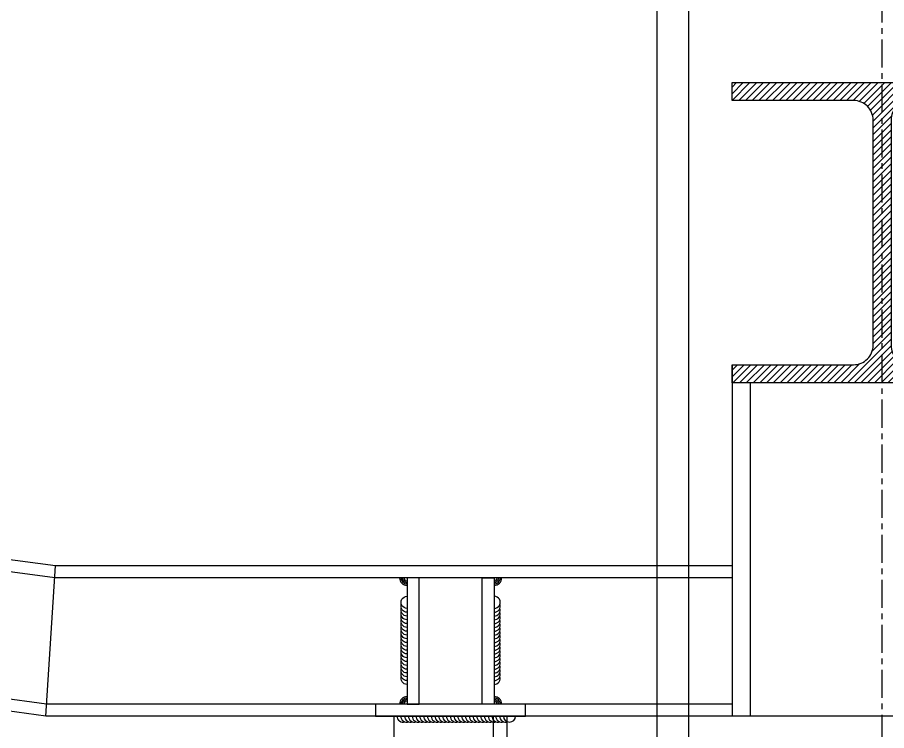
# Model space of a CAD drawing. Extents: x -3378 to 102197, y -3799 to 48702.
# Drawn here: x 58775 to 59354, y 17351 to 17826 of the extents above; entities that cross this region are included whole.
import ezdxf

# ---------------------------------------------------------------- set-up
doc = ezdxf.new("R2010")
doc.units = 0
doc.linetypes.add('CENTER', pattern=[2, 1.25, -0.25, 0.25, -0.25])
for name, color, linetype in [('24WELD', 55, 'Continuous'), ('GM_SECT_15', 15, 'Continuous'), ('中心線 CENTER', 6, 'CENTER'), ('結構體 STRUCTURAL', 154, 'Continuous'), ('視覺模型鋁擠型暫替', 4, 'Continuous'), ('鐵件 STEEL', 20, 'Continuous')]:
    doc.layers.add(name, color=color, linetype=linetype)

# ---------------------------------------------------------------- blocks, each defined once
blk = doc.blocks.new('H-200x200x12x12')
at = {"layer": '視覺模型鋁擠型暫替', "linetype": 'Continuous'}
h = blk.add_hatch(dxfattribs=at)
h.set_pattern_fill('ANSI31', color=1, angle=180)
h.set_pattern_definition([(225, (-52512.6892, -102910.0726), (2.24506403, -2.24506403), [])])
edge = h.paths.add_edge_path()
edge.add_line((100, -100), (100, -88))
edge.add_line((100, -88), (19, -88))
edge.add_arc((19, -75), 13, 180, 270, ccw=False)
edge.add_line((6, -75), (6, 75))
edge.add_arc((19, 75), 13, 90, 180, ccw=False)
edge.add_line((19, 88), (100, 88))
edge.add_line((100, 88), (100, 100))
edge.add_line((100, 100), (-100, 100))
edge.add_line((-100, 100), (-100, 88))
edge.add_line((-100, 88), (-19, 88))
edge.add_arc((-19, 75), 13, 0, 90, ccw=False)
edge.add_line((-6, 75), (-6, -75))
edge.add_arc((-19, -75), 13, -90, 0, ccw=False)
edge.add_line((-19, -88), (-100, -88))
edge.add_line((-100, -88), (-100, -100))
edge.add_line((-100, -100), (100, -100))
h.paths.add_polyline_path([(-3.14, 0.2), (3.14, 0.2)], flags=16)
h.paths.add_polyline_path([(-51.68, -97.14), (-51.68, -90.86)], flags=16)
h.paths.add_polyline_path([(-74.3, 90.86), (-74.3, 97.14)], flags=16)
h.paths.add_polyline_path([(-38.95, 87.44), (-38.95, 100.19)])
blk.add_lwpolyline([(100, -100), (-100, -100), (-100, -88), (-19, -88, 0.414214), (-6, -75), (-6, 75, 0.414214), (-19, 88), (-100, 88), (-100, 100), (100, 100), (100, 88), (19, 88, 0.414214), (6, 75), (6, -75, 0.414214), (19, -88), (100, -88)], format="xyb", close=True, dxfattribs=at)
blk = doc.blocks.new('*U583')
for centre, end in [((-73.96, 2.4), 286.3529), ((-71.46, 2.32), 286.3529), ((-68.96, 2.24), 286.3529), ((-66.47, 2.15), 286.3529), ((-63.97, 2.07), 286.3529), ((-61.47, 1.99), 286.3529), ((-58.97, 1.91), 286.3529), ((-56.47, 1.83), 286.3529), ((-53.97, 1.75), 286.3529), ((-51.47, 1.67), 286.3529), ((-48.97, 1.59), 286.3529), ((-46.48, 1.51), 286.3529), ((-43.98, 1.43), 286.3529), ((-41.48, 1.34), 286.3529), ((-38.98, 1.26), 286.3529), ((-36.48, 1.18), 286.3529), ((-33.98, 1.1), 286.3529), ((-31.48, 1.02), 286.3529), ((-28.98, 0.94), 286.3529), ((-26.49, 0.86), 286.3529), ((-23.99, 0.78), 286.3529), ((-21.49, 0.7), 286.3529), ((-18.99, 0.62), 286.3529), ((-16.49, 0.53), 286.3529), ((-13.99, 0.45), 286.3529), ((-11.49, 0.37), 286.3529), ((-9, 0.29), 286.3529), ((-6.5, 0.21), 286.3529), ((-4, 0.13), 358.1431)]:
    blk.add_arc(centre, 4, 178.1431, end)
blk = doc.blocks.new('*U604')
for centre, end in [((-0.21, -6.5), 16.3529), ((-0.13, -4), 88.1431), ((-0.37, -11.49), 16.3529), ((-0.29, -9), 16.3529), ((-0.53, -16.49), 16.3529), ((-0.45, -13.99), 16.3529), ((-0.78, -23.99), 16.3529), ((-0.7, -21.49), 16.3529), ((-0.62, -18.99), 16.3529), ((-0.94, -28.98), 16.3529), ((-0.86, -26.49), 16.3529), ((-1.1, -33.98), 16.3529), ((-1.02, -31.48), 16.3529), ((-1.26, -38.98), 16.3529), ((-1.18, -36.48), 16.3529), ((-1.51, -46.48), 16.3529), ((-1.43, -43.98), 16.3529), ((-1.34, -41.48), 16.3529), ((-1.67, -51.47), 16.3529), ((-1.59, -48.97), 16.3529), ((-1.75, -53.97), 16.3529)]:
    blk.add_arc(centre, 4, 268.1431, end)
blk = doc.blocks.new('*U605')
for centre, end in [((-0.21, -6.5), 16.3529), ((-0.13, -4), 88.1431), ((-0.37, -11.49), 16.3529), ((-0.29, -9), 16.3529), ((-0.53, -16.49), 16.3529), ((-0.45, -13.99), 16.3529), ((-0.78, -23.99), 16.3529), ((-0.7, -21.49), 16.3529), ((-0.62, -18.99), 16.3529), ((-0.94, -28.98), 16.3529), ((-0.86, -26.49), 16.3529), ((-1.1, -33.98), 16.3529), ((-1.02, -31.48), 16.3529), ((-1.26, -38.98), 16.3529), ((-1.18, -36.48), 16.3529), ((-1.51, -46.48), 16.3529), ((-1.43, -43.98), 16.3529), ((-1.34, -41.48), 16.3529), ((-1.67, -51.47), 16.3529), ((-1.59, -48.97), 16.3529), ((-1.75, -53.97), 16.3529)]:
    blk.add_arc(centre, 4, 268.1431, end)

msp = doc.modelspace()

# ---------------------------------------------------------------- linework, layer by layer
for centre, radius, start, end in [((59034.61, 17453.003), 5, 179.948953, 270), ((59034.61, 17453.003), 4, 179.936191, 270), ((59034.61, 17453.003), 3, 179.914922, 270), ((59034.61, 17453.003), 2, 179.872383, 270), ((59092.61, 17453.003), 2, 270, 0.127617), ((59092.61, 17453.003), 3, 270, 0.085078), ((59092.61, 17453.003), 4, 270, 0.063809), ((59092.61, 17453.003), 5, 270, 0.051047), ((59034.61, 17369.007), 5, 90, 180.051047), ((59034.61, 17369.007), 4, 90, 180.063809), ((59034.61, 17369.007), 3, 90, 180.085078), ((59034.61, 17369.007), 2, 90, 180.127617), ((59092.61, 17369.007), 5, 359.948953, 90), ((59092.61, 17369.007), 4, 359.936191, 90), ((59092.61, 17369.007), 3, 359.914922, 90), ((59092.61, 17369.007), 2, 359.872383, 90)]:
    msp.add_arc(centre, radius, start, end)
at = {"layer": 'GM_SECT_15'}
for points in [[(59034.61, 17453.007), (59034.61, 17369.003), (59042.61, 17369.003), (59042.61, 17453.007)], [(59092.61, 17453.007), (59092.61, 17369.003), (59084.61, 17369.003), (59084.61, 17453.007)], [(59013.61, 17361.003), (59113.61, 17361.003), (59113.61, 17369.003), (59013.61, 17369.003)]]:
    msp.add_lwpolyline(points, close=True, dxfattribs=at)
at = {"layer": '中心線 CENTER', "ltscale": 15}
msp.add_line((59351.111, 4443.085, 0), (59351.111, 19870.216, 0), dxfattribs=at)
at = {"layer": '結構體 STRUCTURAL'}
for p, q in [((59201.111, 18243.085, 0), (59201.111, 6179.085)), ((59222.111, 18243.085, 0), (59222.111, 6179.085))]:
    msp.add_line(p, q, dxfattribs=at)
at = {"layer": '視覺模型鋁擠型暫替', "linetype": 'Continuous'}
for p, q in [((58800.426, 17461.007, 0), (56183.71, 17808.874, 0)), ((58799.896, 17453.007, 0), (56183.71, 17800.804, 0)), ((58794.338, 17369.007, 0), (56183.71, 17716.063, 0)), ((58793.877, 17360.998, 0), (56183.679, 17707.997, 0)), ((59251.11, 17595.085), (59251.11, 17360.995)), ((59263.112, 17583.085), (59263.111, 17360.995)), ((58793.877, 17360.998, 0), (58800.426, 17461.007, 0)), ((59251.111, 17461.007, 0), (58800.426, 17461.007, 0)), ((59251.111, 17461.007, 0), (59251.111, 17361.007, 0)), ((59251.111, 17453.007, 0), (58799.896, 17453.007, 0)), ((59251.111, 17369.007, 0), (58794.338, 17369.007, 0)), ((59251.111, 17361.007, 0), (58793.877, 17360.998, 0)), ((59451.11, 17360.994), (59251.11, 17360.995))]:
    msp.add_line(p, q, dxfattribs=at)
at = {"layer": '鐵件 STEEL', "linetype": 'Continuous'}
msp.add_line((59092.111, 17238.085), (59092.11, 17361.003), dxfattribs=at)
msp.add_lwpolyline([(59101.111, 17238.085), (59026.111, 17238.085), (59026.11, 17361.003), (59101.11, 17361.003)], close=True, dxfattribs=at)

# ---------------------------------------------------------------- block references
at = {"layer": '24WELD', "yscale": 1.012500000000001, "zscale": 1.012500000000001}
for name, p, xscale, rotation in [('*U605', (59034.61, 17440.828, 0), -1.012500000000001, 358.1430628016458), ('*U604', (59092.61, 17440.828, 0), 1.012500000000001, 1.85693719835422), ('*U583', (59106.86, 17361.003, 0), 1.012500000000001, 1.85693719835422)]:
    msp.add_blockref(name, p, dxfattribs=dict(at, xscale=xscale, rotation=rotation))
at = {"layer": '視覺模型鋁擠型暫替'}
msp.add_blockref('H-200x200x12x12', (59351.111, 17683.085), dxfattribs=at)

doc.saveas('drawing.dxf')
